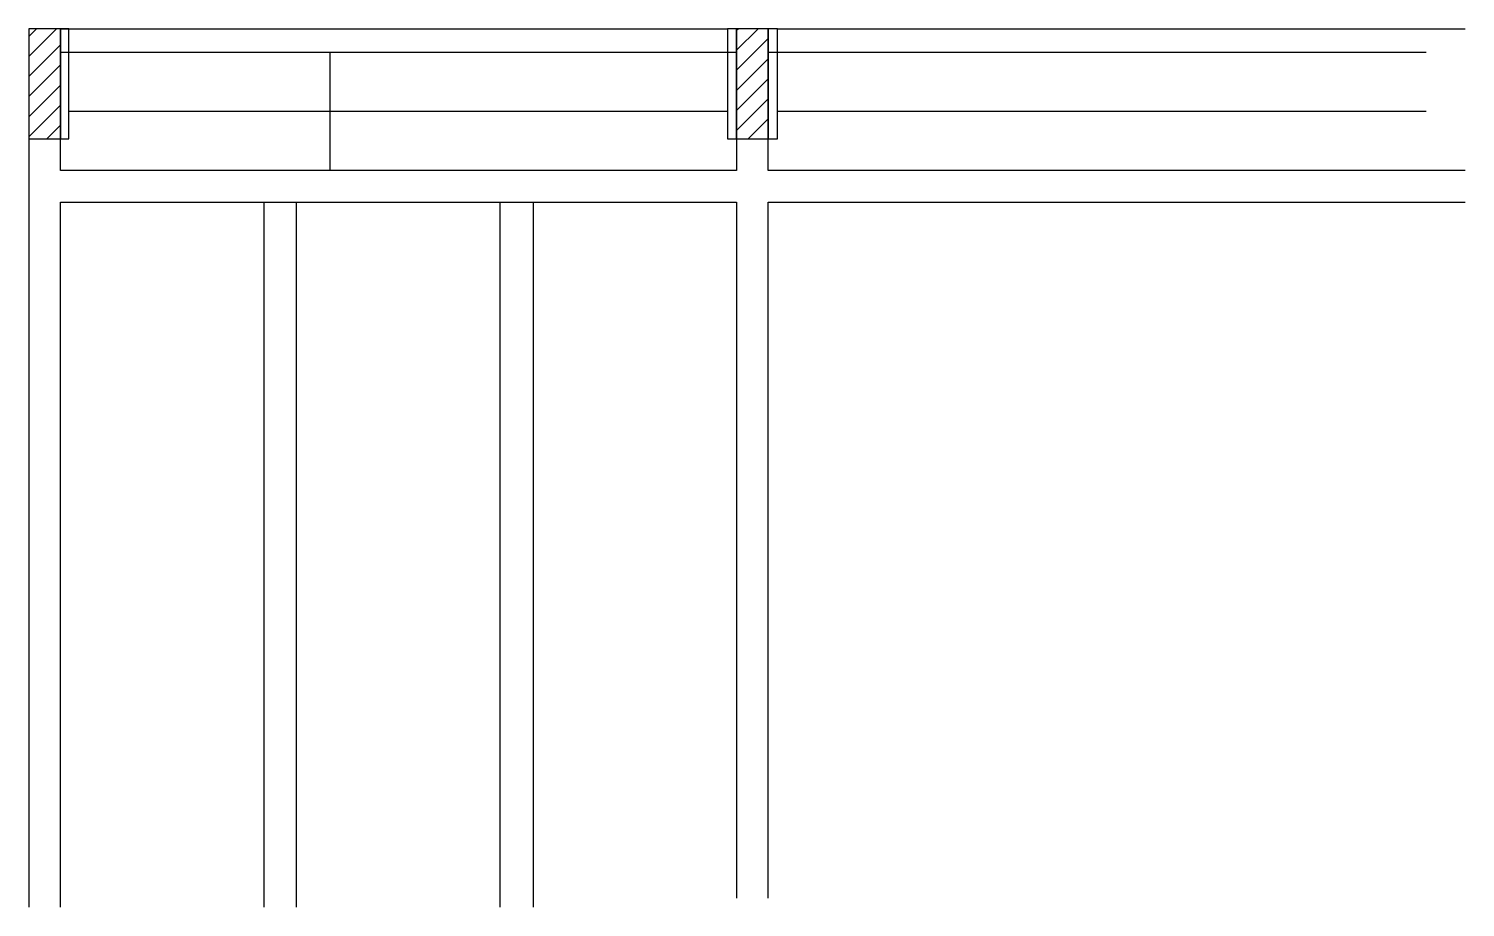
# Model space of a CAD drawing. Header units: metres. Extents: x 3821 to 4682, y 2697 to 3224.
import ezdxf

# ---------------------------------------------------------------- set-up
doc = ezdxf.new("R2010")
doc.units = ezdxf.units.M
for name, color, linetype in [('3', 7, 'Continuous'), ('7', 7, 'Continuous'), ('Painéis', 7, 'Continuous')]:
    doc.layers.add(name, color=color, linetype=linetype)

msp = doc.modelspace()

# ---------------------------------------------------------------- linework, layer by layer
at = {"layer": '3', "color": 7, "lineweight": 25}
for p, q in [((3820.66, 3207.46), (3837.36, 3224.17)), ((3820.66, 3219.48), (3825.34, 3224.17)), ((3839.66, 3224.17), (4239.66, 3224.17)), ((4245.16, 3211.23), (4258.09, 3224.17)), ((4245.16, 3223.25), (4246.07, 3224.17)), ((4269.66, 3224.17), (4682.16, 3224.17)), ((3820.66, 3195.44), (3839.66, 3214.44)), ((4245.16, 3199.21), (4264.16, 3218.21)), ((3839.66, 3210.17), (4239.66, 3210.17)), ((4239.66, 3210.17), (4245.16, 3210.17)), ((4245.16, 3187.19), (4264.16, 3206.19)), ((4264.16, 3210.17), (4269.66, 3210.17)), ((4269.66, 3210.17), (4658.66, 3210.17)), ((3820.66, 3183.42), (3839.66, 3202.42)), ((3820.66, 3171.4), (3839.66, 3190.4)), ((4245.16, 3175.17), (4264.16, 3194.17)), ((4245.16, 3163.15), (4264.16, 3182.15)), ((3820.66, 3159.38), (3839.66, 3178.38)), ((3831.46, 3158.17), (3839.66, 3166.36)), ((4252.19, 3158.17), (4264.16, 3170.13))]:
    msp.add_line(p, q, dxfattribs=at)
for points in [[(3820.66, 3158.17), (3820.66, 3129.67)], [(3839.66, 3139.17), (3839.66, 3158.17)], [(4245.16, 3158.17), (4245.16, 3139.17)], [(4264.16, 3139.17), (4264.16, 3158.17)], [(4245.16, 3139.17), (3839.66, 3139.17)], [(4682.16, 3139.17), (4264.16, 3139.17)], [(3820.66, 3129.67), (3820.66, 2697.17)], [(3839.66, 3120.17), (4245.16, 3120.17)], [(3839.66, 2697.17), (3839.66, 3120.17)], [(4245.16, 3120.17), (4245.16, 2702.67)], [(4264.16, 3120.17), (4682.16, 3120.17)], [(4264.16, 2702.67), (4264.16, 3120.17)]]:
    msp.add_lwpolyline(points, dxfattribs=at)
at = {"layer": '7', "color": 7, "lineweight": 25}
for points in [[(3820.66, 3158.17), (3839.66, 3158.17), (3839.66, 3224.17), (3820.66, 3224.17), (3820.66, 3158.17)], [(3844.66, 3224.17), (3839.66, 3224.17), (3839.66, 3158.17), (3844.66, 3158.17), (3844.66, 3224.17)], [(4245.16, 3224.17), (4239.66, 3224.17), (4239.66, 3158.17), (4245.16, 3158.17), (4245.16, 3224.17)], [(4245.16, 3158.17), (4264.16, 3158.17), (4264.16, 3224.17), (4245.16, 3224.17), (4245.16, 3158.17)], [(4269.66, 3224.17), (4264.16, 3224.17), (4264.16, 3158.17), (4269.66, 3158.17), (4269.66, 3224.17)]]:
    msp.add_lwpolyline(points, dxfattribs=at)
at = {"layer": 'Painéis', "color": 7, "lineweight": 25}
for p, q in [((4001.16, 3210.17), (4001.16, 3139.17)), ((3844.66, 3174.67), (4239.66, 3174.67)), ((4269.66, 3174.67), (4658.66, 3174.67)), ((3961.66, 3120.17), (3961.66, 2697.17)), ((3981.11, 3120.17), (3981.11, 2697.17)), ((4103.11, 3120.17), (4103.11, 2697.17)), ((4123.11, 3120.17), (4123.11, 2697.17))]:
    msp.add_line(p, q, dxfattribs=at)

doc.saveas('drawing.dxf')
